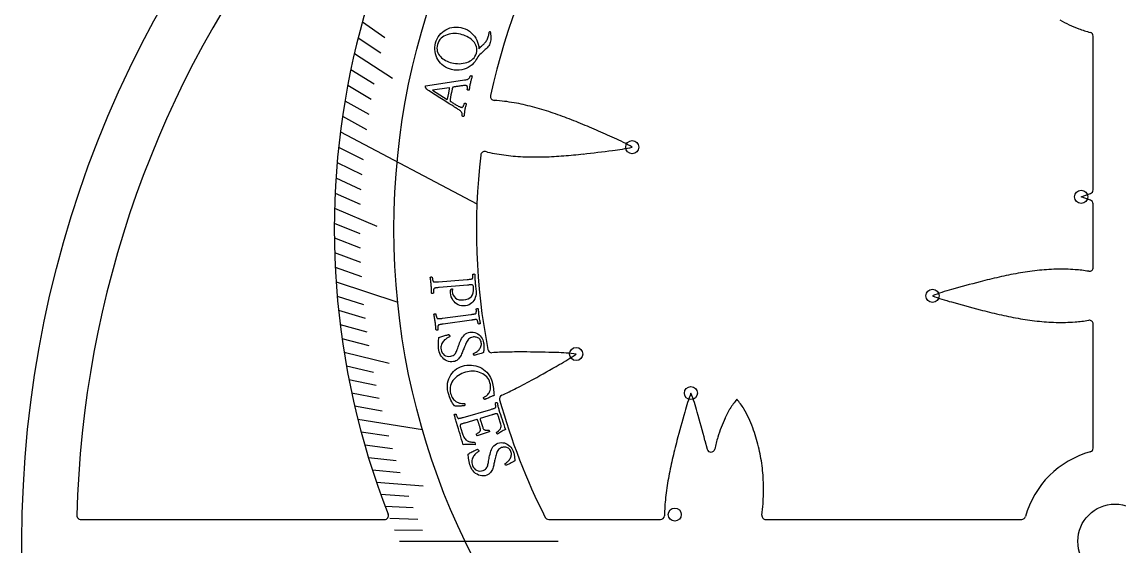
# Model space of a CAD drawing. Header units: millimetres. Extents: x -70 to 70, y -70 to 70.
# Drawn here: x -70.2 to 0.3, y -0.3 to 33.4 of the extents above; entities that cross this region are included whole.
import ezdxf

# ---------------------------------------------------------------- set-up
doc = ezdxf.new("R2010")
doc.units = ezdxf.units.MM
for name, color, linetype in [('CUT_INNER', 6, 'Continuous'), ('CUT_OUTER', 1, 'Continuous'), ('ENGRAVE', 7, 'Continuous'), ('ENGRAVE_FINE', 8, 'Continuous'), ('TEXT', 5, 'Continuous')]:
    doc.layers.add(name, color=color, linetype=linetype)

msp = doc.modelspace()

# ---------------------------------------------------------------- linework, layer by layer
at = {"layer": 'CUT_INNER'}
for points in [[(-1.404, 22.594), (-1.404, 32.468)], [(-40.31, 25.023), (-40.425, 25.052)], [(-1.569, 21.925), (-2.167, 22.139), (-2.172, 22.141), (-2.167, 22.144), (-1.569, 22.358)], [(-1.404, 17.604), (-1.404, 21.689)], [(-1.404, 5.993), (-1.404, 13.96)], [(-25.044, 7.919), (-24.739, 8.52), (-24.737, 8.525)], [(-26.337, 6.478), (-26.195, 5.918)], [(-1.589, 5.752), (-1.589, 5.752)], [(-66.419, 1.404), (-46.908, 1.404)], [(-36.372, 1.404), (-29.19, 1.404)], [(-22.429, 1.404), (-5.993, 1.404)]]:
    msp.add_lwpolyline(points, dxfattribs=at)
msp.add_circle((0, 0), 2.39, dxfattribs=at)
for centre, radius, start, end in [((-0.001, 20.061), 41.013, 92.32445, 167.91725), ((0, 20.06), 50.14, 133.24152, 201.42534), ((-0.001, 0), 66.689, 142.38338, 178.57318), ((0.697, 41.107), 8.697, 240.8302, 249.66819), ((0.123, 39.134), 6.65, 248.39987, 255.08813), ((-1.654, 32.468), 0.25, 0, 74.62171), ((-39.861, 28.593), 0.25, 167.87109, 267.33097), ((-40.176, 21.569), 6.781, 81.74964, 87.43101), ((-40.862, 15.106), 13.278, 77.55282, 82.82249), ((-41.495, 12.256), 16.197, 73.19684, 77.53986), ((-43.05, 7.112), 21.571, 69.90103, 73.19287), ((-46.67, -2.788), 32.112, 67.67229, 69.905), ((-55.612, -24.597), 55.684, 66.39065, 67.68632), ((-69.533, -56.644), 90.624, 65.63857, 66.44075), ((-36.344, 16.071), 10.696, 60.0485, 66.92426), ((-0.002, 20.06), 41.011, 173.32112, 190.86979), ((-40.486, 24.809), 0.25, 75.82156, 175.23406), ((-37.599, 37.096), 12.374, 257.34777, 263.0064), ((-37.344, 39.211), 14.504, 263.02369, 267.86095), ((-37.2, 43.156), 18.452, 267.86942, 271.70229), ((-37.42, 50.57), 25.869, 271.70221, 274.46343), ((-38.621, 66.032), 41.377, 274.45528, 276.1966), ((-42.835, 104.993), 80.566, 276.18522, 277.53549), ((-33.424, 35.753), 10.693, 276.19603, 283.08093), ((-1.654, 22.594), 0.25, 289.76669, 0), ((-1.654, 21.689), 0.25, 360, 70.23331), ((1.785, -23.354), 41.377, 102.89278, 104.6341), ((-1.672, -8.236), 25.869, 100.13971, 102.90093), ((-2.978, -0.935), 18.452, 96.30692, 100.13979), ((-3.413, 2.989), 14.504, 91.46119, 96.29845), ((-3.471, 5.119), 12.374, 85.78527, 91.4439), ((-3.081, 9.301), 8.174, 80.21954, 86.35894), ((-1.654, 17.604), 0.25, 261.12263, 360), ((11.67, -61.275), 80.566, 104.62272, 105.97299), ((-7.799, 5.834), 10.693, 104.63354, 111.51809), ((-7.802, 25.721), 10.684, 248.48047, 255.36368), ((12.925, 97.424), 85.319, 254.06357, 255.33855), ((1.793, 54.952), 41.412, 255.36456, 257.103), ((-1.667, 39.824), 25.894, 257.09486, 259.85089), ((-2.975, 32.516), 18.47, 259.85078, 263.67642), ((-3.413, 28.587), 14.517, 263.68482, 268.51402), ((-3.472, 26.453), 12.382, 268.53121, 274.18292), ((-3.084, 22.281), 8.193, 273.60725, 279.77833), ((-1.654, 13.96), 0.25, 360, 98.87737), ((-40.032, 12.373), 0.25, 190.72266, 273.22942), ((-38.693, -8.243), 20.409, 90.97173, 93.72276), ((-38.197, -29.24), 41.412, 89.42706, 91.1655), ((-38.675, -73.145), 85.319, 88.12607, 89.40105), ((-35.992, 1.444), 10.686, 82.54363, 89.42585), ((-40.832, 20.744), 10.703, 298.69767, 305.57595), ((-76.019, 81.103), 80.566, 298.68522, 300.03549), ((-57.215, 46.72), 41.377, 296.95528, 298.6966), ((-39.281, 9.165), 0.25, 114.89558, 195.64453), ((-48.232, 28.931), 21.449, 294.35719, 297.10533), ((-17.297, 5.611), 10.684, 158.48047, 165.36368), ((-37.183, 5.608), 10.693, 14.63354, 21.51809), ((-0.023, 20.052), 40.99, 195.50066, 206.84641), ((-17.294, 3.487), 8.987, 141.06725, 145.90815), ((-30.225, 4.265), 7.681, 33.68028, 39.34432), ((-31.434, 4.282), 8.705, 20.28487, 29.16779), ((54.406, -15.116), 85.319, 164.06357, 165.33855), ((-104.293, -13.861), 80.566, 14.62272, 15.97299), ((-15.807, 3.732), 10.141, 155.62006, 163.00283), ((-33.301, 3.549), 10.71, 13.66631, 20.50135), ((11.934, -3.985), 41.412, 165.36456, 167.103), ((-18.812, 4.525), 7.038, 162.02311, 168.50816), ((-25.953, 5.979), 0.25, 194.19928, 347.91668), ((-33.681, 3.455), 11.102, 7.26608, 13.67621), ((0, 0), 5.967, 105.43928, 164.51413), ((-1.654, 5.993), 0.25, 285.14146, 0.01905), ((-3.194, -0.524), 25.894, 167.09486, 169.85089), ((-34.333, 3.375), 11.758, 1.28032, 7.24733), ((-10.502, 0.784), 18.47, 169.85078, 173.67642), ((-35.852, 3.346), 13.278, 355.99032, 1.25999), ((-14.954, 1.268), 13.992, 173.63945, 178.46701), ((-32.47, 2.992), 9.88, 352.39896, 356.6651), ((-66.419, 1.654), 0.25, 178.41797, 270), ((-46.908, 1.654), 0.25, 270, 21.26953), ((-36.372, 1.654), 0.25, 206.89453, 270), ((-29.19, 1.654), 0.25, 270, 357.31885), ((-22.429, 1.654), 0.25, 172.72882, 270), ((-5.993, 1.654), 0.25, 270.01298, 345.89559)]:
    msp.add_arc(centre, radius, start, end, dxfattribs=at)
at = {"layer": 'CUT_OUTER'}
msp.add_circle((0, 0), 70.2, dxfattribs=at)
at = {"layer": 'ENGRAVE'}
for points in [[(-49.747, 26.323), (-40.982, 21.685)], [(-50.026, 16.687), (-46.069, 15.367)], [(-48.633, 7.859), (-44.482, 7.188)], [(-45.952, 0), (-35.773, 0)]]:
    msp.add_lwpolyline(points, dxfattribs=at)
for centre, radius in [((0, 20.06), 46.307), ((-31.003, 25.338), 0.421), ((-2.173, 22.141), 0.421), ((-11.722, 15.782), 0.421), ((-34.604, 12.039), 0.421), ((-27.236, 9.53), 0.421), ((-28.277, 1.716), 0.421)]:
    msp.add_circle(centre, radius, dxfattribs=at)
at = {"layer": 'ENGRAVE_FINE'}
for points in [[(-48.337, 33.383), (-46.903, 32.392)], [(-48.606, 32.365), (-47.153, 31.398)], [(-48.852, 31.35), (-46.396, 29.774)], [(-49.075, 30.337), (-47.586, 29.416)], [(-49.276, 29.328), (-47.769, 28.431)], [(-49.455, 28.322), (-47.931, 27.449)], [(-49.611, 27.32), (-48.072, 26.472)], [(-49.862, 25.331), (-48.291, 24.532)], [(-49.957, 24.344), (-48.37, 23.571)], [(-50.031, 23.363), (-48.43, 22.615)], [(-50.086, 22.388), (-48.471, 21.666)], [(-50.121, 21.42), (-47.402, 20.258)], [(-50.138, 20.459), (-48.496, 19.789)], [(-50.137, 19.504), (-48.482, 18.861)], [(-50.117, 18.558), (-48.451, 17.941)], [(-50.08, 17.619), (-48.402, 17.028)], [(-49.956, 15.764), (-48.256, 15.228)], [(-49.868, 14.85), (-48.159, 14.341)], [(-49.766, 13.944), (-48.046, 13.462)], [(-49.647, 13.047), (-47.919, 12.593)], [(-49.514, 12.159), (-46.613, 11.447)], [(-49.365, 11.28), (-47.621, 10.882)], [(-49.203, 10.411), (-47.451, 10.04)], [(-49.026, 9.55), (-47.267, 9.208)], [(-48.836, 8.7), (-47.071, 8.386)], [(-48.417, 7.028), (-46.641, 6.77)], [(-48.188, 6.207), (-46.407, 5.977)], [(-47.947, 5.396), (-46.163, 5.195)], [(-47.695, 4.594), (-45.907, 4.422)], [(-47.431, 3.803), (-44.439, 3.563)], [(-47.156, 3.022), (-45.362, 2.907)], [(-46.871, 2.251), (-45.075, 2.165)], [(-46.575, 1.491), (-44.777, 1.433)], [(-46.268, 0.74), (-44.47, 0.711)]]:
    msp.add_lwpolyline(points, dxfattribs=at)
at = {"layer": 'TEXT'}
for points in [[(-43.636, 32.032), (-43.592, 32.169), (-43.535, 32.299), (-43.468, 32.42), (-43.388, 32.534), (-43.298, 32.638), (-43.2, 32.732), (-43.093, 32.815), (-42.978, 32.887), (-42.855, 32.947), (-42.728, 32.995), (-42.595, 33.029), (-42.457, 33.051), (-42.315, 33.059), (-42.17, 33.051), (-42.024, 33.028), (-41.875, 32.99), (-41.726, 32.935), (-41.588, 32.867), (-41.46, 32.785), (-41.342, 32.69), (-41.236, 32.584), (-41.141, 32.471), (-41.059, 32.349), (-40.99, 32.22), (-40.933, 32.086), (-40.891, 31.949), (-40.864, 31.809), (-40.851, 31.666), (-40.797, 31.724), (-40.745, 31.777), (-40.696, 31.825), (-40.65, 31.867), (-40.606, 31.906), (-40.564, 31.944), (-40.525, 31.981), (-40.487, 32.017), (-40.452, 32.053), (-40.419, 32.093), (-40.387, 32.136), (-40.358, 32.181), (-40.33, 32.232), (-40.303, 32.29), (-40.278, 32.355), (-40.254, 32.428), (-40.237, 32.483), (-40.224, 32.533), (-40.214, 32.577), (-40.206, 32.617), (-40.201, 32.65), (-40.197, 32.677), (-40.194, 32.697), (-40.192, 32.711), (-40.189, 32.721), (-40.184, 32.731), (-40.178, 32.741), (-40.171, 32.75), (-40.163, 32.759), (-40.156, 32.766), (-40.148, 32.771), (-40.141, 32.774), (-40.138, 32.775), (-40.135, 32.775), (-40.131, 32.775), (-40.127, 32.774), (-40.111, 32.681), (-40.098, 32.591), (-40.087, 32.502), (-40.08, 32.416), (-40.078, 32.329), (-40.084, 32.242), (-40.098, 32.154), (-40.121, 32.065), (-40.148, 31.989), (-40.183, 31.917), (-40.225, 31.85), (-40.275, 31.786), (-40.33, 31.725), (-40.389, 31.665), (-40.451, 31.605), (-40.516, 31.545), (-40.584, 31.485), (-40.651, 31.422), (-40.718, 31.358), (-40.786, 31.291), (-40.852, 31.221), (-40.913, 31.145), (-40.97, 31.062), (-41.023, 30.974), (-41.102, 30.85), (-41.192, 30.736), (-41.294, 30.633), (-41.409, 30.541), (-41.534, 30.46), (-41.667, 30.394), (-41.809, 30.341), (-41.959, 30.303), (-42.116, 30.282), (-42.276, 30.277), (-42.44, 30.291), (-42.607, 30.323), (-42.748, 30.363), (-42.88, 30.416), (-43.004, 30.482), (-43.12, 30.56), (-43.228, 30.648), (-43.325, 30.745), (-43.411, 30.85), (-43.488, 30.963), (-43.553, 31.084), (-43.605, 31.209), (-43.645, 31.34), (-43.672, 31.477), (-43.685, 31.615), (-43.683, 31.754), (-43.667, 31.893), (-43.636, 32.032)], [(-43.516, 31.934), (-43.541, 31.818), (-43.55, 31.706), (-43.544, 31.601), (-43.523, 31.5), (-43.489, 31.405), (-43.445, 31.316), (-43.391, 31.233), (-43.326, 31.156), (-43.253, 31.085), (-43.173, 31.02), (-43.087, 30.961), (-42.994, 30.908), (-42.898, 30.86), (-42.799, 30.82), (-42.7, 30.785), (-42.598, 30.756), (-42.478, 30.73), (-42.357, 30.713), (-42.234, 30.703), (-42.108, 30.702), (-41.984, 30.709), (-41.863, 30.725), (-41.746, 30.749), (-41.631, 30.782), (-41.522, 30.824), (-41.421, 30.875), (-41.328, 30.934), (-41.242, 31.004), (-41.167, 31.083), (-41.104, 31.172), (-41.053, 31.272), (-41.015, 31.383), (-40.991, 31.493), (-40.982, 31.598), (-40.988, 31.698), (-41.008, 31.795), (-41.042, 31.886), (-41.085, 31.974), (-41.139, 32.056), (-41.203, 32.135), (-41.276, 32.208), (-41.355, 32.276), (-41.44, 32.338), (-41.532, 32.395), (-41.628, 32.446), (-41.725, 32.491), (-41.824, 32.53), (-41.924, 32.563), (-42.042, 32.594), (-42.162, 32.617), (-42.285, 32.631), (-42.409, 32.637), (-42.532, 32.633), (-42.653, 32.62), (-42.771, 32.598), (-42.887, 32.565), (-42.997, 32.523), (-43.099, 32.471), (-43.194, 32.408), (-43.281, 32.336), (-43.359, 32.253), (-43.424, 32.158), (-43.476, 32.052), (-43.516, 31.934)], [(-42.323, 27.853), (-42.329, 27.857), (-42.347, 27.868), (-42.377, 27.886), (-42.419, 27.912), (-42.472, 27.945), (-42.533, 27.982), (-42.602, 28.025), (-42.68, 28.073), (-42.765, 28.125), (-42.854, 28.181), (-42.948, 28.24), (-43.046, 28.303), (-43.147, 28.368), (-43.249, 28.434), (-43.353, 28.5), (-43.459, 28.568), (-43.564, 28.635), (-43.666, 28.701), (-43.767, 28.767), (-43.865, 28.831), (-43.959, 28.893), (-44.047, 28.951), (-44.129, 29.006), (-44.205, 29.057), (-44.22, 29.072), (-44.235, 29.092), (-44.25, 29.118), (-44.265, 29.149), (-44.278, 29.181), (-44.286, 29.208), (-44.289, 29.23), (-44.288, 29.248), (-44.288, 29.252), (-44.286, 29.255), (-44.285, 29.257), (-44.284, 29.259), (-44.283, 29.26), (-44.281, 29.262), (-44.278, 29.265), (-44.276, 29.268), (-41.897, 29.642), (-41.78, 29.658), (-41.692, 29.67), (-41.634, 29.679), (-41.605, 29.684), (-41.58, 29.692), (-41.555, 29.704), (-41.531, 29.723), (-41.507, 29.746), (-41.484, 29.772), (-41.464, 29.799), (-41.446, 29.826), (-41.431, 29.854), (-41.418, 29.88), (-41.408, 29.901), (-41.402, 29.916), (-41.398, 29.927), (-41.385, 29.931), (-41.369, 29.932), (-41.351, 29.93), (-41.33, 29.924), (-41.311, 29.917), (-41.296, 29.911), (-41.286, 29.907), (-41.28, 29.903), (-41.298, 29.846), (-41.315, 29.792), (-41.33, 29.741), (-41.345, 29.693), (-41.359, 29.644), (-41.374, 29.59), (-41.388, 29.532), (-41.403, 29.468), (-41.418, 29.401), (-41.431, 29.34), (-41.441, 29.284), (-41.449, 29.234), (-41.457, 29.184), (-41.465, 29.128), (-41.475, 29.066), (-41.485, 28.998), (-41.497, 28.993), (-41.511, 28.991), (-41.528, 28.992), (-41.547, 28.996), (-41.566, 29.003), (-41.582, 29.01), (-41.594, 29.018), (-41.602, 29.028), (-41.599, 29.049), (-41.596, 29.076), (-41.593, 29.109), (-41.592, 29.147), (-41.592, 29.185), (-41.594, 29.217), (-41.6, 29.243), (-41.608, 29.263), (-41.616, 29.272), (-41.628, 29.28), (-41.644, 29.287), (-41.663, 29.293), (-41.686, 29.296), (-41.715, 29.297), (-41.753, 29.296), (-41.797, 29.294), (-41.847, 29.29), (-41.9, 29.284), (-41.956, 29.278), (-42.016, 29.27), (-42.077, 29.261), (-42.137, 29.253), (-42.196, 29.244), (-42.255, 29.234), (-42.31, 29.225), (-42.361, 29.217), (-42.406, 29.21), (-42.446, 29.203), (-42.479, 29.198), (-42.502, 29.194), (-42.517, 29.191), (-42.521, 29.19), (-42.522, 29.19), (-42.524, 29.189), (-42.527, 29.187), (-42.532, 29.184), (-42.536, 29.18), (-42.54, 29.177), (-42.542, 29.173), (-42.544, 29.169), (-42.553, 29.136), (-42.562, 29.099), (-42.571, 29.058), (-42.581, 29.013), (-42.591, 28.967), (-42.6, 28.923), (-42.609, 28.881), (-42.617, 28.84), (-42.619, 28.829), (-42.621, 28.818), (-42.624, 28.808), (-42.626, 28.797), (-42.628, 28.787), (-42.63, 28.777), (-42.632, 28.768), (-42.634, 28.759), (-42.646, 28.698), (-42.657, 28.641), (-42.667, 28.589), (-42.675, 28.542), (-42.683, 28.494), (-42.691, 28.44), (-42.7, 28.379), (-42.709, 28.311), (-42.709, 28.309), (-42.709, 28.305), (-42.708, 28.302), (-42.706, 28.297), (-42.703, 28.293), (-42.702, 28.29), (-42.701, 28.288), (-42.701, 28.287), (-42.696, 28.284), (-42.681, 28.275), (-42.657, 28.26), (-42.623, 28.239), (-42.581, 28.214), (-42.537, 28.187), (-42.489, 28.157), (-42.437, 28.125), (-42.383, 28.093), (-42.332, 28.062), (-42.282, 28.033), (-42.234, 28.006), (-42.186, 27.979), (-42.142, 27.957), (-42.102, 27.939), (-42.065, 27.925), (-42.032, 27.914), (-42.002, 27.905), (-41.976, 27.898), (-41.953, 27.893), (-41.93, 27.893), (-41.908, 27.901), (-41.887, 27.918), (-41.867, 27.944), (-41.848, 27.974), (-41.832, 28.005), (-41.818, 28.037), (-41.806, 28.07), (-41.796, 28.1), (-41.789, 28.124), (-41.784, 28.142), (-41.781, 28.153), (-41.774, 28.156), (-41.762, 28.157), (-41.746, 28.157), (-41.726, 28.155), (-41.705, 28.153), (-41.687, 28.149), (-41.673, 28.144), (-41.661, 28.139), (-41.671, 28.101), (-41.68, 28.067), (-41.688, 28.035), (-41.696, 28.006), (-41.703, 27.978), (-41.71, 27.951), (-41.718, 27.923), (-41.725, 27.895), (-41.733, 27.866), (-41.74, 27.831), (-41.748, 27.792), (-41.757, 27.749), (-41.765, 27.705), (-41.771, 27.665), (-41.776, 27.628), (-41.781, 27.595), (-41.784, 27.563), (-41.788, 27.531), (-41.791, 27.5), (-41.794, 27.468), (-41.798, 27.435), (-41.803, 27.397), (-41.808, 27.355), (-41.814, 27.309), (-41.821, 27.306), (-41.832, 27.306), (-41.848, 27.307), (-41.868, 27.31), (-41.889, 27.314), (-41.906, 27.319), (-41.921, 27.324), (-41.932, 27.329), (-41.93, 27.352), (-41.928, 27.381), (-41.928, 27.417), (-41.929, 27.46), (-41.933, 27.503), (-41.941, 27.539), (-41.953, 27.568), (-41.969, 27.59), (-42.005, 27.627), (-42.044, 27.663), (-42.086, 27.697), (-42.13, 27.729), (-42.176, 27.76), (-42.224, 27.791), (-42.273, 27.822), (-42.323, 27.853)], [(-43.823, 28.993), (-42.896, 28.409), (-42.896, 28.409), (-42.894, 28.409), (-42.891, 28.409), (-42.887, 28.41), (-42.883, 28.41), (-42.88, 28.411), (-42.879, 28.413), (-42.878, 28.414), (-42.867, 28.456), (-42.856, 28.503), (-42.845, 28.553), (-42.833, 28.607), (-42.822, 28.66), (-42.811, 28.708), (-42.802, 28.751), (-42.794, 28.787), (-42.785, 28.835), (-42.776, 28.881), (-42.769, 28.924), (-42.762, 28.965), (-42.756, 29.005), (-42.749, 29.048), (-42.742, 29.092), (-42.735, 29.139), (-42.734, 29.142), (-42.736, 29.146), (-42.739, 29.149), (-42.743, 29.151), (-42.747, 29.153), (-42.75, 29.155), (-42.752, 29.155), (-42.753, 29.156)], [(-41.716, 15.144), (-41.842, 15.136), (-41.962, 15.144), (-42.076, 15.167), (-42.183, 15.207), (-42.283, 15.26), (-42.372, 15.327), (-42.452, 15.406), (-42.522, 15.499), (-42.581, 15.604), (-42.627, 15.719), (-42.66, 15.843), (-42.68, 15.978), (-42.681, 15.997), (-42.681, 16.018), (-42.681, 16.043), (-42.679, 16.07), (-42.677, 16.098), (-42.673, 16.122), (-42.668, 16.145), (-42.662, 16.164), (-42.657, 16.17), (-42.65, 16.178), (-42.642, 16.189), (-42.632, 16.202), (-42.62, 16.214), (-42.605, 16.224), (-42.589, 16.23), (-42.57, 16.234), (-42.559, 16.233), (-42.551, 16.23), (-42.547, 16.224), (-42.546, 16.214), (-42.549, 16.196), (-42.553, 16.177), (-42.556, 16.158), (-42.559, 16.138), (-42.562, 16.118), (-42.564, 16.096), (-42.564, 16.074), (-42.562, 16.05), (-42.54, 15.928), (-42.496, 15.819), (-42.431, 15.722), (-42.346, 15.639), (-42.242, 15.573), (-42.122, 15.531), (-41.986, 15.514), (-41.834, 15.519), (-41.683, 15.546), (-41.55, 15.593), (-41.435, 15.659), (-41.338, 15.744), (-41.264, 15.848), (-41.215, 15.97), (-41.192, 16.112), (-41.195, 16.273), (-41.197, 16.294), (-41.2, 16.32), (-41.205, 16.352), (-41.21, 16.388), (-41.217, 16.422), (-41.226, 16.448), (-41.238, 16.466), (-41.253, 16.475), (-41.277, 16.481), (-41.307, 16.484), (-41.345, 16.484), (-41.389, 16.483), (-41.436, 16.479), (-41.484, 16.476), (-41.532, 16.472), (-41.58, 16.468), (-43.41, 16.31), (-43.458, 16.306), (-43.504, 16.301), (-43.548, 16.297), (-43.591, 16.292), (-43.63, 16.287), (-43.666, 16.279), (-43.698, 16.271), (-43.725, 16.26), (-43.735, 16.252), (-43.744, 16.236), (-43.752, 16.214), (-43.759, 16.185), (-43.764, 16.153), (-43.768, 16.12), (-43.77, 16.086), (-43.771, 16.051), (-43.771, 16.019), (-43.77, 15.992), (-43.77, 15.971), (-43.769, 15.955), (-43.779, 15.948), (-43.792, 15.942), (-43.809, 15.937), (-43.829, 15.933), (-43.849, 15.931), (-43.866, 15.933), (-43.88, 15.937), (-43.892, 15.943), (-43.894, 16.01), (-43.896, 16.076), (-43.898, 16.14), (-43.9, 16.202), (-43.902, 16.265), (-43.906, 16.328), (-43.91, 16.392), (-43.915, 16.456), (-43.92, 16.519), (-43.926, 16.582), (-43.934, 16.645), (-43.941, 16.709), (-43.95, 16.773), (-43.958, 16.838), (-43.967, 16.904), (-43.976, 16.971), (-43.966, 16.979), (-43.953, 16.985), (-43.936, 16.989), (-43.915, 16.991), (-43.895, 16.99), (-43.878, 16.988), (-43.864, 16.984), (-43.853, 16.979), (-43.851, 16.963), (-43.848, 16.942), (-43.844, 16.915), (-43.839, 16.883), (-43.833, 16.849), (-43.825, 16.816), (-43.816, 16.783), (-43.805, 16.751), (-43.794, 16.723), (-43.782, 16.703), (-43.771, 16.69), (-43.76, 16.685), (-43.731, 16.679), (-43.699, 16.675), (-43.662, 16.674), (-43.622, 16.675), (-43.579, 16.677), (-43.535, 16.68), (-43.489, 16.683), (-43.441, 16.687), (-41.605, 16.829), (-41.558, 16.833), (-41.511, 16.837), (-41.467, 16.841), (-41.423, 16.846), (-41.382, 16.851), (-41.346, 16.858), (-41.314, 16.866), (-41.286, 16.875), (-41.274, 16.882), (-41.264, 16.896), (-41.257, 16.916), (-41.251, 16.944), (-41.247, 16.975), (-41.244, 17.007), (-41.242, 17.039), (-41.241, 17.072), (-41.24, 17.102), (-41.24, 17.127), (-41.24, 17.148), (-41.24, 17.163), (-41.23, 17.169), (-41.217, 17.174), (-41.2, 17.179), (-41.18, 17.182), (-41.16, 17.183), (-41.142, 17.182), (-41.128, 17.178), (-41.117, 17.171), (-41.115, 17.109), (-41.113, 17.047), (-41.112, 16.985), (-41.11, 16.925), (-41.108, 16.865), (-41.106, 16.805), (-41.102, 16.746), (-41.098, 16.687), (-41.093, 16.625), (-41.086, 16.561), (-41.079, 16.494), (-41.071, 16.425), (-41.063, 16.353), (-41.054, 16.275), (-41.046, 16.193), (-41.037, 16.105), (-41.032, 15.997), (-41.039, 15.89), (-41.056, 15.784), (-41.085, 15.679), (-41.125, 15.578), (-41.175, 15.485), (-41.237, 15.4), (-41.31, 15.322), (-41.394, 15.255), (-41.489, 15.203), (-41.597, 15.166), (-41.716, 15.144)], [(-40.855, 14.465), (-40.846, 14.405), (-40.837, 14.346), (-40.826, 14.288), (-40.815, 14.231), (-40.804, 14.173), (-40.792, 14.114), (-40.781, 14.054), (-40.77, 13.993), (-40.779, 13.984), (-40.792, 13.977), (-40.808, 13.972), (-40.828, 13.969), (-40.849, 13.968), (-40.866, 13.968), (-40.881, 13.97), (-40.892, 13.975), (-40.894, 13.989), (-40.899, 14.01), (-40.904, 14.035), (-40.912, 14.065), (-40.92, 14.098), (-40.929, 14.129), (-40.939, 14.159), (-40.95, 14.188), (-40.961, 14.213), (-40.973, 14.232), (-40.985, 14.244), (-40.999, 14.249), (-41.023, 14.252), (-41.05, 14.252), (-41.081, 14.251), (-41.114, 14.248), (-41.15, 14.244), (-41.188, 14.239), (-41.227, 14.234), (-41.268, 14.228), (-41.274, 14.227), (-41.281, 14.226), (-41.287, 14.226), (-41.294, 14.225), (-41.3, 14.224), (-41.307, 14.223), (-41.314, 14.222), (-41.32, 14.221), (-43.144, 13.963), (-43.15, 13.962), (-43.157, 13.961), (-43.163, 13.96), (-43.17, 13.96), (-43.176, 13.959), (-43.183, 13.958), (-43.189, 13.957), (-43.196, 13.956), (-43.236, 13.95), (-43.275, 13.944), (-43.312, 13.938), (-43.346, 13.932), (-43.379, 13.926), (-43.407, 13.918), (-43.433, 13.91), (-43.456, 13.901), (-43.465, 13.892), (-43.473, 13.876), (-43.48, 13.853), (-43.485, 13.824), (-43.489, 13.791), (-43.49, 13.758), (-43.491, 13.723), (-43.49, 13.688), (-43.488, 13.655), (-43.486, 13.627), (-43.484, 13.605), (-43.482, 13.589), (-43.491, 13.582), (-43.504, 13.575), (-43.521, 13.569), (-43.541, 13.564), (-43.561, 13.562), (-43.578, 13.562), (-43.593, 13.565), (-43.604, 13.571), (-43.61, 13.637), (-43.615, 13.703), (-43.621, 13.767), (-43.626, 13.829), (-43.632, 13.891), (-43.639, 13.954), (-43.646, 14.018), (-43.655, 14.082), (-43.664, 14.144), (-43.673, 14.207), (-43.684, 14.271), (-43.696, 14.335), (-43.707, 14.4), (-43.719, 14.465), (-43.732, 14.53), (-43.745, 14.597), (-43.735, 14.605), (-43.722, 14.612), (-43.705, 14.617), (-43.685, 14.62), (-43.665, 14.62), (-43.647, 14.619), (-43.633, 14.617), (-43.622, 14.612), (-43.619, 14.596), (-43.615, 14.574), (-43.61, 14.547), (-43.603, 14.515), (-43.594, 14.48), (-43.585, 14.446), (-43.574, 14.414), (-43.561, 14.382), (-43.549, 14.355), (-43.536, 14.335), (-43.524, 14.323), (-43.513, 14.318), (-43.484, 14.314), (-43.451, 14.312), (-43.414, 14.313), (-43.374, 14.316), (-43.332, 14.321), (-43.288, 14.326), (-43.242, 14.332), (-43.195, 14.338), (-41.369, 14.58), (-41.322, 14.586), (-41.276, 14.593), (-41.231, 14.599), (-41.188, 14.606), (-41.148, 14.613), (-41.111, 14.622), (-41.08, 14.632), (-41.053, 14.643), (-41.041, 14.65), (-41.032, 14.664), (-41.026, 14.685), (-41.022, 14.713), (-41.02, 14.745), (-41.018, 14.777), (-41.018, 14.81), (-41.018, 14.843), (-41.019, 14.875), (-41.021, 14.9), (-41.022, 14.921), (-41.023, 14.936), (-41.014, 14.943), (-41.001, 14.949), (-40.984, 14.954), (-40.964, 14.959), (-40.944, 14.961), (-40.926, 14.961), (-40.912, 14.957), (-40.901, 14.952), (-40.895, 14.889), (-40.89, 14.827), (-40.885, 14.765), (-40.88, 14.704), (-40.875, 14.643), (-40.869, 14.583), (-40.862, 14.524), (-40.855, 14.465)], [(-40.549, 12.762), (-40.539, 12.701), (-40.532, 12.644), (-40.527, 12.593), (-40.526, 12.547), (-40.526, 12.502), (-40.528, 12.457), (-40.53, 12.412), (-40.534, 12.365), (-40.539, 12.315), (-40.543, 12.26), (-40.548, 12.199), (-40.552, 12.132), (-40.633, 12.104), (-40.715, 12.077), (-40.799, 12.051), (-40.885, 12.026), (-40.966, 12.003), (-41.036, 11.983), (-41.095, 11.968), (-41.143, 11.955), (-41.153, 11.954), (-41.163, 11.957), (-41.172, 11.965), (-41.181, 11.978), (-41.189, 11.993), (-41.196, 12.007), (-41.2, 12.02), (-41.203, 12.031), (-41.205, 12.045), (-41.204, 12.058), (-41.2, 12.07), (-41.195, 12.081), (-41.155, 12.095), (-41.113, 12.114), (-41.069, 12.137), (-41.022, 12.166), (-40.975, 12.199), (-40.93, 12.235), (-40.886, 12.275), (-40.845, 12.319), (-40.806, 12.366), (-40.773, 12.416), (-40.743, 12.468), (-40.719, 12.524), (-40.701, 12.581), (-40.692, 12.641), (-40.691, 12.702), (-40.698, 12.766), (-40.717, 12.844), (-40.743, 12.911), (-40.777, 12.968), (-40.818, 13.015), (-40.865, 13.053), (-40.915, 13.083), (-40.968, 13.106), (-41.025, 13.122), (-41.082, 13.131), (-41.138, 13.135), (-41.192, 13.134), (-41.245, 13.128), (-41.325, 13.108), (-41.397, 13.08), (-41.46, 13.041), (-41.513, 12.993), (-41.56, 12.937), (-41.603, 12.876), (-41.641, 12.81), (-41.675, 12.738), (-41.707, 12.663), (-41.739, 12.587), (-41.772, 12.511), (-41.805, 12.435), (-41.829, 12.377), (-41.854, 12.315), (-41.879, 12.25), (-41.906, 12.182), (-41.935, 12.113), (-41.966, 12.044), (-41.999, 11.976), (-42.034, 11.909), (-42.073, 11.844), (-42.116, 11.784), (-42.163, 11.728), (-42.216, 11.677), (-42.273, 11.632), (-42.336, 11.596), (-42.405, 11.567), (-42.48, 11.548), (-42.593, 11.533), (-42.703, 11.537), (-42.809, 11.557), (-42.911, 11.596), (-43.007, 11.649), (-43.096, 11.713), (-43.176, 11.79), (-43.249, 11.877), (-43.311, 11.973), (-43.361, 12.075), (-43.4, 12.182), (-43.426, 12.295), (-43.443, 12.403), (-43.452, 12.511), (-43.455, 12.617), (-43.452, 12.723), (-43.445, 12.825), (-43.44, 12.921), (-43.436, 13.012), (-43.433, 13.097), (-43.37, 13.12), (-43.306, 13.143), (-43.239, 13.165), (-43.17, 13.187), (-43.101, 13.207), (-43.037, 13.226), (-42.977, 13.242), (-42.922, 13.258), (-42.873, 13.27), (-42.835, 13.28), (-42.806, 13.286), (-42.788, 13.29), (-42.776, 13.28), (-42.764, 13.27), (-42.753, 13.258), (-42.743, 13.245), (-42.734, 13.232), (-42.727, 13.218), (-42.722, 13.204), (-42.718, 13.189), (-42.718, 13.171), (-42.723, 13.156), (-42.734, 13.144), (-42.75, 13.135), (-42.782, 13.121), (-42.819, 13.103), (-42.861, 13.08), (-42.909, 13.053), (-42.959, 13.021), (-43.009, 12.983), (-43.059, 12.941), (-43.108, 12.893), (-43.156, 12.841), (-43.197, 12.783), (-43.232, 12.719), (-43.262, 12.65), (-43.284, 12.575), (-43.294, 12.494), (-43.293, 12.406), (-43.282, 12.312), (-43.255, 12.213), (-43.212, 12.124), (-43.153, 12.045), (-43.078, 11.975), (-42.99, 11.922), (-42.892, 11.891), (-42.784, 11.882), (-42.665, 11.895), (-42.582, 11.916), (-42.511, 11.945), (-42.451, 11.983), (-42.403, 12.028), (-42.363, 12.08), (-42.327, 12.138), (-42.295, 12.2), (-42.268, 12.268), (-42.243, 12.34), (-42.216, 12.414), (-42.189, 12.491), (-42.161, 12.57), (-42.126, 12.659), (-42.089, 12.75), (-42.05, 12.842), (-42.007, 12.935), (-41.961, 13.027), (-41.908, 13.112), (-41.848, 13.192), (-41.782, 13.265), (-41.709, 13.329), (-41.625, 13.379), (-41.532, 13.416), (-41.43, 13.44), (-41.319, 13.45), (-41.214, 13.444), (-41.113, 13.424), (-41.017, 13.387), (-40.928, 13.339), (-40.847, 13.28), (-40.773, 13.211), (-40.708, 13.132), (-40.652, 13.046), (-40.607, 12.956), (-40.573, 12.862), (-40.549, 12.762)], [(-40.01, 10.246), (-39.987, 10.146), (-39.965, 10.044), (-39.944, 9.939), (-39.925, 9.831), (-39.908, 9.721), (-39.894, 9.609), (-39.885, 9.495), (-39.879, 9.38), (-39.885, 9.377), (-39.9, 9.37), (-39.926, 9.358), (-39.963, 9.342), (-40.007, 9.322), (-40.054, 9.302), (-40.105, 9.28), (-40.159, 9.256), (-40.215, 9.233), (-40.267, 9.21), (-40.317, 9.188), (-40.364, 9.168), (-40.406, 9.15), (-40.438, 9.136), (-40.46, 9.127), (-40.473, 9.123), (-40.482, 9.121), (-40.491, 9.122), (-40.502, 9.128), (-40.514, 9.139), (-40.526, 9.151), (-40.535, 9.165), (-40.542, 9.18), (-40.548, 9.196), (-40.551, 9.21), (-40.552, 9.224), (-40.551, 9.237), (-40.548, 9.249), (-40.523, 9.262), (-40.492, 9.279), (-40.456, 9.301), (-40.414, 9.327), (-40.369, 9.359), (-40.325, 9.397), (-40.281, 9.441), (-40.238, 9.492), (-40.198, 9.55), (-40.165, 9.616), (-40.138, 9.69), (-40.117, 9.771), (-40.105, 9.861), (-40.105, 9.962), (-40.118, 10.072), (-40.142, 10.191), (-40.175, 10.298), (-40.22, 10.396), (-40.276, 10.487), (-40.344, 10.569), (-40.422, 10.643), (-40.508, 10.709), (-40.6, 10.766), (-40.701, 10.816), (-40.806, 10.857), (-40.915, 10.889), (-41.027, 10.912), (-41.142, 10.927), (-41.258, 10.933), (-41.372, 10.931), (-41.484, 10.92), (-41.595, 10.9), (-41.717, 10.869), (-41.835, 10.83), (-41.951, 10.783), (-42.063, 10.727), (-42.171, 10.664), (-42.27, 10.593), (-42.362, 10.514), (-42.447, 10.428), (-42.521, 10.335), (-42.584, 10.235), (-42.634, 10.128), (-42.673, 10.014), (-42.697, 9.895), (-42.705, 9.769), (-42.695, 9.638), (-42.669, 9.501), (-42.642, 9.408), (-42.609, 9.324), (-42.57, 9.249), (-42.526, 9.183), (-42.477, 9.126), (-42.428, 9.075), (-42.377, 9.03), (-42.326, 8.992), (-42.253, 8.949), (-42.18, 8.915), (-42.106, 8.891), (-42.03, 8.877), (-41.957, 8.869), (-41.89, 8.864), (-41.828, 8.862), (-41.771, 8.864), (-41.76, 8.829), (-41.757, 8.793), (-41.76, 8.758), (-41.769, 8.722), (-41.788, 8.718), (-41.815, 8.714), (-41.85, 8.71), (-41.893, 8.705), (-41.941, 8.7), (-41.99, 8.696), (-42.042, 8.692), (-42.096, 8.689), (-42.15, 8.686), (-42.201, 8.685), (-42.249, 8.685), (-42.295, 8.686), (-42.335, 8.689), (-42.367, 8.693), (-42.392, 8.699), (-42.41, 8.706), (-42.478, 8.784), (-42.541, 8.87), (-42.6, 8.963), (-42.655, 9.065), (-42.705, 9.175), (-42.751, 9.296), (-42.794, 9.429), (-42.832, 9.572), (-42.863, 9.728), (-42.878, 9.88), (-42.877, 10.03), (-42.86, 10.175), (-42.829, 10.316), (-42.785, 10.45), (-42.729, 10.576), (-42.66, 10.695), (-42.58, 10.806), (-42.49, 10.907), (-42.391, 10.999), (-42.283, 11.081), (-42.166, 11.152), (-42.042, 11.211), (-41.912, 11.258), (-41.775, 11.293), (-41.626, 11.318), (-41.48, 11.328), (-41.336, 11.325), (-41.193, 11.308), (-41.054, 11.278), (-40.92, 11.238), (-40.791, 11.185), (-40.667, 11.122), (-40.55, 11.047), (-40.443, 10.963), (-40.343, 10.867), (-40.253, 10.761), (-40.174, 10.646), (-40.107, 10.521), (-40.053, 10.388), (-40.01, 10.246)], [(-39.566, 8.444), (-39.523, 8.301), (-39.476, 8.152), (-39.424, 7.997), (-39.368, 7.835), (-39.311, 7.671), (-39.255, 7.509), (-39.201, 7.348), (-39.148, 7.189), (-39.221, 7.154), (-39.29, 7.117), (-39.355, 7.081), (-39.416, 7.043), (-39.477, 7.006), (-39.538, 6.968), (-39.601, 6.931), (-39.664, 6.894), (-39.678, 6.903), (-39.689, 6.916), (-39.7, 6.934), (-39.708, 6.956), (-39.714, 6.98), (-39.714, 6.999), (-39.709, 7.013), (-39.698, 7.022), (-39.597, 7.095), (-39.521, 7.167), (-39.469, 7.237), (-39.442, 7.307), (-39.432, 7.377), (-39.432, 7.45), (-39.442, 7.525), (-39.462, 7.602), (-39.568, 7.941), (-39.572, 7.956), (-39.579, 7.975), (-39.587, 8), (-39.597, 8.029), (-39.608, 8.061), (-39.62, 8.091), (-39.632, 8.12), (-39.644, 8.148), (-39.657, 8.171), (-39.669, 8.189), (-39.681, 8.199), (-39.693, 8.204), (-39.717, 8.202), (-39.745, 8.199), (-39.775, 8.193), (-39.807, 8.185), (-39.842, 8.176), (-39.877, 8.166), (-39.912, 8.156), (-39.948, 8.145), (-39.962, 8.141), (-39.974, 8.137), (-39.985, 8.134), (-39.994, 8.131), (-40.764, 7.902), (-40.771, 7.896), (-40.774, 7.884), (-40.773, 7.866), (-40.769, 7.841), (-40.763, 7.813), (-40.755, 7.783), (-40.747, 7.752), (-40.737, 7.719), (-40.672, 7.507), (-40.651, 7.439), (-40.63, 7.379), (-40.611, 7.327), (-40.593, 7.284), (-40.576, 7.248), (-40.558, 7.218), (-40.538, 7.195), (-40.518, 7.178), (-40.496, 7.165), (-40.471, 7.157), (-40.443, 7.151), (-40.411, 7.148), (-40.376, 7.148), (-40.335, 7.149), (-40.289, 7.151), (-40.237, 7.154), (-40.222, 7.153), (-40.21, 7.145), (-40.199, 7.129), (-40.189, 7.106), (-40.183, 7.083), (-40.181, 7.062), (-40.182, 7.045), (-40.188, 7.029), (-40.961, 6.779), (-40.971, 6.787), (-40.981, 6.8), (-40.99, 6.818), (-40.999, 6.84), (-41.005, 6.864), (-41.005, 6.883), (-41, 6.9), (-40.99, 6.913), (-40.939, 6.944), (-40.897, 6.972), (-40.862, 6.995), (-40.835, 7.015), (-40.813, 7.032), (-40.796, 7.047), (-40.783, 7.06), (-40.774, 7.071), (-40.767, 7.082), (-40.762, 7.093), (-40.757, 7.105), (-40.754, 7.117), (-40.75, 7.133), (-40.75, 7.156), (-40.754, 7.184), (-40.761, 7.22), (-40.77, 7.259), (-40.78, 7.3), (-40.791, 7.343), (-40.804, 7.387), (-40.816, 7.431), (-40.829, 7.474), (-40.841, 7.516), (-40.854, 7.556), (-40.862, 7.584), (-40.872, 7.614), (-40.882, 7.646), (-40.893, 7.679), (-40.905, 7.712), (-40.916, 7.742), (-40.927, 7.77), (-40.938, 7.795), (-40.948, 7.816), (-40.959, 7.83), (-40.969, 7.837), (-40.98, 7.837), (-41.767, 7.603), (-41.772, 7.601), (-41.778, 7.599), (-41.785, 7.597), (-41.792, 7.595), (-41.824, 7.585), (-41.86, 7.574), (-41.9, 7.562), (-41.944, 7.547), (-41.985, 7.533), (-42.016, 7.52), (-42.035, 7.508), (-42.044, 7.497), (-42.051, 7.47), (-42.054, 7.442), (-42.053, 7.412), (-42.049, 7.38), (-42.041, 7.344), (-42.029, 7.299), (-42.014, 7.246), (-41.996, 7.183), (-41.933, 6.982), (-41.908, 6.908), (-41.879, 6.836), (-41.847, 6.765), (-41.811, 6.696), (-41.772, 6.633), (-41.733, 6.578), (-41.693, 6.531), (-41.652, 6.493), (-41.605, 6.458), (-41.552, 6.43), (-41.495, 6.409), (-41.432, 6.396), (-41.367, 6.388), (-41.299, 6.381), (-41.229, 6.375), (-41.157, 6.371), (-41.143, 6.368), (-41.131, 6.358), (-41.121, 6.342), (-41.112, 6.32), (-41.102, 6.285), (-41.097, 6.255), (-41.097, 6.231), (-41.103, 6.211), (-41.198, 6.213), (-41.296, 6.215), (-41.398, 6.217), (-41.502, 6.221), (-41.604, 6.222), (-41.696, 6.22), (-41.78, 6.214), (-41.855, 6.205), (-41.91, 6.374), (-41.963, 6.543), (-42.014, 6.711), (-42.063, 6.88), (-42.114, 7.054), (-42.167, 7.239), (-42.224, 7.434), (-42.285, 7.641), (-42.306, 7.712), (-42.327, 7.779), (-42.348, 7.843), (-42.368, 7.902), (-42.388, 7.96), (-42.407, 8.02), (-42.425, 8.081), (-42.443, 8.143), (-42.435, 8.153), (-42.423, 8.162), (-42.407, 8.169), (-42.388, 8.175), (-42.368, 8.179), (-42.35, 8.18), (-42.336, 8.179), (-42.324, 8.176), (-42.319, 8.161), (-42.312, 8.14), (-42.303, 8.114), (-42.291, 8.083), (-42.277, 8.05), (-42.263, 8.018), (-42.247, 7.988), (-42.23, 7.958), (-42.213, 7.933), (-42.198, 7.915), (-42.185, 7.905), (-42.173, 7.902), (-42.143, 7.903), (-42.11, 7.906), (-42.075, 7.912), (-42.035, 7.921), (-41.994, 7.932), (-41.951, 7.944), (-41.907, 7.956), (-41.861, 7.969), (-40.092, 8.48), (-40.046, 8.493), (-40.001, 8.507), (-39.958, 8.52), (-39.916, 8.533), (-39.878, 8.546), (-39.843, 8.56), (-39.813, 8.575), (-39.788, 8.59), (-39.778, 8.599), (-39.771, 8.614), (-39.768, 8.636), (-39.768, 8.664), (-39.77, 8.695), (-39.774, 8.727), (-39.779, 8.76), (-39.784, 8.793), (-39.79, 8.824), (-39.795, 8.849), (-39.799, 8.87), (-39.803, 8.884), (-39.794, 8.893), (-39.782, 8.9), (-39.767, 8.908), (-39.747, 8.915), (-39.728, 8.921), (-39.711, 8.923), (-39.696, 8.922), (-39.684, 8.918), (-39.669, 8.857), (-39.655, 8.796), (-39.641, 8.736), (-39.627, 8.676), (-39.613, 8.617), (-39.598, 8.558), (-39.582, 8.501), (-39.566, 8.444)], [(-38.649, 5.786), (-38.629, 5.728), (-38.611, 5.673), (-38.598, 5.623), (-38.588, 5.578), (-38.581, 5.534), (-38.575, 5.49), (-38.569, 5.444), (-38.565, 5.398), (-38.561, 5.348), (-38.556, 5.292), (-38.549, 5.231), (-38.542, 5.165), (-38.617, 5.123), (-38.693, 5.082), (-38.771, 5.042), (-38.851, 5.002), (-38.926, 4.966), (-38.992, 4.934), (-39.047, 4.908), (-39.093, 4.888), (-39.103, 4.884), (-39.113, 4.886), (-39.123, 4.892), (-39.135, 4.904), (-39.145, 4.917), (-39.154, 4.93), (-39.16, 4.941), (-39.165, 4.952), (-39.169, 4.965), (-39.17, 4.978), (-39.169, 4.991), (-39.165, 5.002), (-39.129, 5.023), (-39.091, 5.049), (-39.052, 5.08), (-39.011, 5.116), (-38.97, 5.157), (-38.932, 5.201), (-38.896, 5.248), (-38.862, 5.298), (-38.833, 5.351), (-38.808, 5.406), (-38.789, 5.463), (-38.775, 5.521), (-38.767, 5.581), (-38.768, 5.642), (-38.778, 5.702), (-38.796, 5.764), (-38.828, 5.837), (-38.866, 5.899), (-38.909, 5.949), (-38.958, 5.988), (-39.011, 6.017), (-39.065, 6.038), (-39.122, 6.051), (-39.18, 6.057), (-39.238, 6.056), (-39.294, 6.05), (-39.347, 6.04), (-39.398, 6.024), (-39.474, 5.991), (-39.539, 5.951), (-39.594, 5.902), (-39.639, 5.845), (-39.675, 5.782), (-39.707, 5.714), (-39.733, 5.642), (-39.754, 5.565), (-39.772, 5.486), (-39.79, 5.406), (-39.809, 5.325), (-39.828, 5.245), (-39.842, 5.183), (-39.855, 5.117), (-39.869, 5.049), (-39.884, 4.978), (-39.9, 4.905), (-39.918, 4.832), (-39.939, 4.759), (-39.962, 4.686), (-39.989, 4.616), (-40.02, 4.549), (-40.058, 4.486), (-40.1, 4.426), (-40.149, 4.372), (-40.205, 4.325), (-40.268, 4.285), (-40.338, 4.253), (-40.447, 4.219), (-40.555, 4.203), (-40.663, 4.205), (-40.77, 4.225), (-40.875, 4.26), (-40.973, 4.308), (-41.066, 4.369), (-41.152, 4.443), (-41.23, 4.527), (-41.298, 4.618), (-41.355, 4.717), (-41.4, 4.823), (-41.435, 4.927), (-41.463, 5.031), (-41.485, 5.135), (-41.5, 5.24), (-41.511, 5.341), (-41.523, 5.437), (-41.535, 5.527), (-41.547, 5.612), (-41.489, 5.645), (-41.43, 5.679), (-41.368, 5.712), (-41.303, 5.746), (-41.24, 5.778), (-41.18, 5.807), (-41.124, 5.834), (-41.072, 5.859), (-41.026, 5.88), (-40.99, 5.896), (-40.963, 5.907), (-40.946, 5.914), (-40.932, 5.907), (-40.919, 5.898), (-40.906, 5.889), (-40.894, 5.878), (-40.883, 5.867), (-40.873, 5.855), (-40.865, 5.841), (-40.859, 5.827), (-40.856, 5.809), (-40.858, 5.794), (-40.867, 5.78), (-40.881, 5.768), (-40.91, 5.749), (-40.944, 5.725), (-40.981, 5.695), (-41.023, 5.66), (-41.067, 5.619), (-41.109, 5.574), (-41.151, 5.524), (-41.192, 5.468), (-41.229, 5.408), (-41.26, 5.343), (-41.283, 5.274), (-41.301, 5.201), (-41.309, 5.124), (-41.305, 5.042), (-41.289, 4.956), (-41.261, 4.865), (-41.217, 4.772), (-41.159, 4.692), (-41.087, 4.624), (-41.002, 4.569), (-40.906, 4.532), (-40.804, 4.519), (-40.696, 4.529), (-40.581, 4.562), (-40.503, 4.598), (-40.438, 4.639), (-40.386, 4.686), (-40.346, 4.739), (-40.316, 4.798), (-40.29, 4.86), (-40.27, 4.928), (-40.255, 4.999), (-40.243, 5.074), (-40.23, 5.152), (-40.216, 5.232), (-40.203, 5.315), (-40.184, 5.409), (-40.163, 5.505), (-40.14, 5.602), (-40.115, 5.702), (-40.085, 5.8), (-40.048, 5.893), (-40.003, 5.982), (-39.951, 6.066), (-39.89, 6.141), (-39.816, 6.205), (-39.731, 6.258), (-39.635, 6.299), (-39.528, 6.329), (-39.423, 6.342), (-39.32, 6.339), (-39.219, 6.32), (-39.123, 6.287), (-39.032, 6.244), (-38.948, 6.189), (-38.87, 6.123), (-38.8, 6.048), (-38.74, 5.967), (-38.69, 5.88), (-38.649, 5.786)]]:
    msp.add_lwpolyline(points, close=True, dxfattribs=at)

doc.saveas('drawing.dxf')
